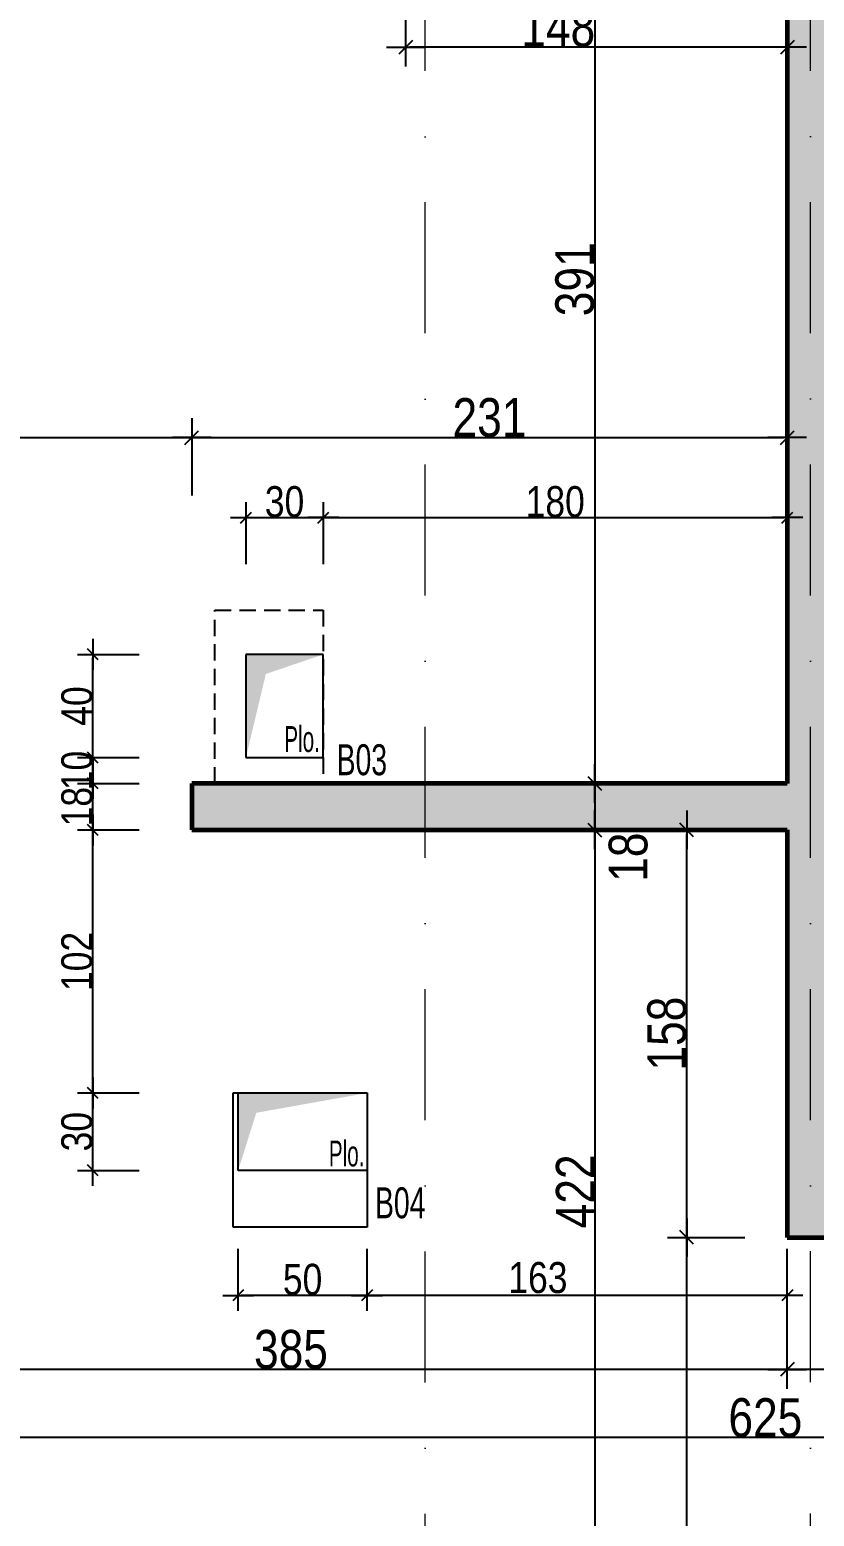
# Model space of a CAD drawing. Header units: millimetres. Extents: x 9051 to 35021, y -32652 to 0.
# Drawn here: x 29445 to 29749, y -31787 to -31211 of the extents above; entities that cross this region are included whole.
import ezdxf

# ---------------------------------------------------------------- set-up
doc = ezdxf.new("R2010")
doc.units = ezdxf.units.MM
for name, pattern in [('CACHE', [9.525, 6.35, -3.175]), ('CACHEX2', [19.05, 12.7, -6.35]), ('TIRETPTX2', [50.8, 25.4, -12.7, 0, -12.7])]:
    doc.linetypes.add(name, pattern=pattern)
for name, color, linetype in [('01_cote_gen', 4, 'Continuous'), ('01_murs_sup', 2, 'CACHEX2'), ('01_poch_murs', 253, 'Continuous'), ('01_resv', 32, 'Continuous'), ('01_texte', 230, 'Continuous'), ('AA_COTES', 2, 'Continuous')]:
    doc.layers.add(name, color=color, linetype=linetype)
doc.layers.add('01_murs_coup', color=5, linetype='Continuous', lineweight=60)
doc.layers.add('01_tram_axes', color=2, linetype='TIRETPTX2', lineweight=9)
doc.styles.add('STYLE2', font='ARIALN.TTF')
doc.dimstyles.new('JB50', dxfattribs={"dimscale": 0.1, "dimtxt": 150, "dimasz": 15, "dimexe": 0.1, "dimexo": 0.1, "dimgap": 0.09, "dimtad": 1, "dimdec": 1, "dimdsep": 46, "dimtxsty": 'STYLE2', "dimblk1": 'BOND_G', "dimblk2": 'BOND_D', "dimsah": 1, "dimcen": 1.5, "dimdle": 0.01, "dimse1": 1, "dimse2": 1, "dimclrd": 4, "dimclre": 2, "dimclrt": 6, "dimazin": 2, "dimtfac": 2.333333, "dimtdec": 1, "dimtix": 1, "dimtmove": 2, "dimatfit": 3, "dimldrblk": 'BOND_G', "dimfxl": 1, "dimtolj": 1, "dimtzin": 0, "dimarcsym": 0})
doc.dimstyles.new('JB50res', dxfattribs={"dimscale": 0.1, "dimtxt": 120, "dimasz": 12, "dimexe": 0.1, "dimexo": 0.1, "dimgap": 0.09, "dimtad": 1, "dimdec": 1, "dimdsep": 46, "dimtxsty": 'STYLE2', "dimblk1": 'BOND_G', "dimblk2": 'BOND_D', "dimsah": 1, "dimcen": 1.5, "dimdle": 0.01, "dimse1": 1, "dimse2": 1, "dimclrd": 4, "dimclre": 2, "dimclrt": 6, "dimazin": 2, "dimtfac": 2.333333, "dimtdec": 1, "dimtix": 1, "dimtmove": 2, "dimatfit": 3, "dimldrblk": 'BOND_G', "dimfxl": 1, "dimtolj": 1, "dimtzin": 0, "dimarcsym": 0})

# ---------------------------------------------------------------- blocks, each defined once
blk = doc.blocks.new('BOND_G')
at = {"layer": 'AA_COTES', "color": 0}
for p, q in [((0, -5), (0, 15)), ((5, 0), (-5, 0)), ((1.77, 1.77), (-1.77, -1.77))]:
    blk.add_line(p, q, dxfattribs=at)
blk = doc.blocks.new('BOND_D')
at = {"layer": 'AA_COTES', "color": 0}
for p, q in [((0, 5), (0, -15)), ((5, 0), (-5, 0)), ((-1.77, -1.77), (1.77, 1.77))]:
    blk.add_line(p, q, dxfattribs=at)
blk = doc.blocks.new('*D4295')
at = {"layer": '01_cote_gen', "color": 4, "lineweight": -2, "ltscale": 2, "transparency": 16777216}
blk.add_line((29722.34, -85.1), (29625.34, -85.1), dxfattribs=at)
at = {"layer": 'Defpoints', "color": 0, "ltscale": 2, "transparency": 16777216}
for p in [(29723.84, 0), (29623.84, -85.1), (29623.84, -31959.23)]:
    blk.add_point(p, dxfattribs=at)
at = {"layer": '01_cote_gen', "color": 4, "lineweight": -2, "ltscale": 2, "transparency": 16777216, "xscale": 1.5, "yscale": 1.5, "zscale": 1.5, "rotation": 180}
blk.add_blockref('BOND_D', (29623.84, -85.1), dxfattribs=at)
at = {"layer": '01_cote_gen', "color": 4, "lineweight": -2, "ltscale": 2, "transparency": 16777216, "xscale": 1.5, "yscale": 1.5, "zscale": 1.5}
blk.add_blockref('BOND_G', (29723.84, -85.1), dxfattribs=at)
at = {"layer": '01_cote_gen', "color": 6, "lineweight": 0, "ltscale": 2, "transparency": 16777216, "insert": (29673.84, -77.43), "char_height": 15, "attachment_point": 5, "style": 'STYLE2'}
blk.add_mtext('\\A1;100', dxfattribs=at)
blk = doc.blocks.new('*D4036')
at = {"layer": '01_cote_gen', "color": 4, "lineweight": -2, "ltscale": 0.1, "transparency": 16777216}
blk.add_line((28992.34, -31369.09), (29506.34, -31369.09), dxfattribs=at)
at = {"layer": 'Defpoints', "color": 0, "ltscale": 0.1, "transparency": 16777216}
for p in [(29507.84, -31369.09), (28990.84, -31407.7), (29507.84, -31503.22)]:
    blk.add_point(p, dxfattribs=at)
at = {"layer": '01_cote_gen', "color": 4, "lineweight": -2, "ltscale": 0.1, "transparency": 16777216, "xscale": 1.5, "yscale": 1.5, "zscale": 1.5, "rotation": 180}
blk.add_blockref('BOND_G', (28990.84, -31369.09), dxfattribs=at)
at = {"layer": '01_cote_gen', "color": 4, "lineweight": -2, "ltscale": 0.1, "transparency": 16777216, "xscale": 1.5, "yscale": 1.5, "zscale": 1.5}
blk.add_blockref('BOND_D', (29507.84, -31369.09), dxfattribs=at)
at = {"layer": '01_cote_gen', "color": 6, "ltscale": 0.1, "transparency": 16777216, "insert": (29249.34, -31361.42), "char_height": 15, "attachment_point": 5, "style": 'STYLE2'}
blk.add_mtext('\\A1;517', dxfattribs=at)
blk = doc.blocks.new('*D4037')
at = {"layer": '01_cote_gen', "color": 4, "lineweight": -2, "ltscale": 0.1, "transparency": 16777216}
blk.add_line((29509.34, -31369.09), (29737.34, -31369.09), dxfattribs=at)
at = {"layer": 'Defpoints', "color": 0, "ltscale": 0.1, "transparency": 16777216}
for p in [(29738.84, -31369.09), (29507.84, -31391.59), (29738.84, -31391.59)]:
    blk.add_point(p, dxfattribs=at)
at = {"layer": '01_cote_gen', "color": 4, "lineweight": -2, "ltscale": 0.1, "transparency": 16777216, "xscale": 1.5, "yscale": 1.5, "zscale": 1.5, "rotation": 180}
blk.add_blockref('BOND_G', (29507.84, -31369.09), dxfattribs=at)
at = {"layer": '01_cote_gen', "color": 4, "lineweight": -2, "ltscale": 0.1, "transparency": 16777216, "xscale": 1.5, "yscale": 1.5, "zscale": 1.5}
blk.add_blockref('BOND_D', (29738.84, -31369.09), dxfattribs=at)
at = {"layer": '01_cote_gen', "color": 6, "ltscale": 0.1, "transparency": 16777216, "insert": (29623.34, -31361.42), "char_height": 15, "attachment_point": 5, "style": 'STYLE2'}
blk.add_mtext('\\A1;231', dxfattribs=at)
blk = doc.blocks.new('*D4042')
at = {"layer": '01_cote_gen', "color": 4, "lineweight": -2, "ltscale": 0.1, "transparency": 16777216}
blk.add_line((29977.34, -31756.86), (29355.34, -31756.86), dxfattribs=at)
at = {"layer": 'Defpoints', "color": 0, "ltscale": 0.1, "transparency": 16777216}
for p in [(29978.84, -31708.42), (29353.84, -31723.13), (29353.84, -31756.86)]:
    blk.add_point(p, dxfattribs=at)
at = {"layer": '01_cote_gen', "color": 4, "lineweight": -2, "ltscale": 0.1, "transparency": 16777216, "xscale": 1.5, "yscale": 1.5, "zscale": 1.5, "rotation": 180}
blk.add_blockref('BOND_D', (29353.84, -31756.86), dxfattribs=at)
at = {"layer": '01_cote_gen', "color": 4, "lineweight": -2, "ltscale": 0.1, "transparency": 16777216, "xscale": 1.5, "yscale": 1.5, "zscale": 1.5}
blk.add_blockref('BOND_G', (29978.84, -31756.86), dxfattribs=at)
at = {"layer": '01_cote_gen', "color": 6, "ltscale": 0.1, "transparency": 16777216, "insert": (29730.37, -31749.19), "char_height": 15, "attachment_point": 5, "style": 'STYLE2'}
blk.add_mtext('\\A1;625', dxfattribs=at)
blk = doc.blocks.new('*D4048')
at = {"layer": '01_cote_gen', "color": 4, "lineweight": -2, "ltscale": 0.1, "transparency": 16777216}
blk.add_line((29977.34, -31730.4), (29740.34, -31730.4), dxfattribs=at)
at = {"layer": 'Defpoints', "color": 0, "ltscale": 0.1, "transparency": 16777216}
for p in [(29738.84, -31679.23), (29978.84, -31697.24), (29738.84, -31730.4)]:
    blk.add_point(p, dxfattribs=at)
at = {"layer": '01_cote_gen', "color": 4, "lineweight": -2, "ltscale": 0.1, "transparency": 16777216, "xscale": 1.5, "yscale": 1.5, "zscale": 1.5, "rotation": 180}
blk.add_blockref('BOND_D', (29738.84, -31730.4), dxfattribs=at)
at = {"layer": '01_cote_gen', "color": 4, "lineweight": -2, "ltscale": 0.1, "transparency": 16777216, "xscale": 1.5, "yscale": 1.5, "zscale": 1.5}
blk.add_blockref('BOND_G', (29978.84, -31730.4), dxfattribs=at)
at = {"layer": '01_cote_gen', "color": 6, "ltscale": 0.1, "transparency": 16777216, "insert": (29858.84, -31722.73), "char_height": 15, "attachment_point": 5, "style": 'STYLE2'}
blk.add_mtext('\\A1;240', dxfattribs=at)
blk = doc.blocks.new('*D4049')
at = {"layer": '01_cote_gen', "color": 4, "lineweight": -2, "ltscale": 0.1, "transparency": 16777216}
blk.add_line((29737.34, -31730.4), (29355.34, -31730.4), dxfattribs=at)
at = {"layer": 'Defpoints', "color": 0, "ltscale": 0.1, "transparency": 16777216}
for p in [(29738.84, -31679.23), (29353.84, -31692.23), (29353.84, -31730.4)]:
    blk.add_point(p, dxfattribs=at)
at = {"layer": '01_cote_gen', "color": 4, "lineweight": -2, "ltscale": 0.1, "transparency": 16777216, "xscale": 1.5, "yscale": 1.5, "zscale": 1.5, "rotation": 180}
blk.add_blockref('BOND_D', (29353.84, -31730.4), dxfattribs=at)
at = {"layer": '01_cote_gen', "color": 4, "lineweight": -2, "ltscale": 0.1, "transparency": 16777216, "xscale": 1.5, "yscale": 1.5, "zscale": 1.5}
blk.add_blockref('BOND_G', (29738.84, -31730.4), dxfattribs=at)
at = {"layer": '01_cote_gen', "color": 6, "ltscale": 0.1, "transparency": 16777216, "insert": (29546.34, -31722.73), "char_height": 15, "attachment_point": 5, "style": 'STYLE2'}
blk.add_mtext('\\A1;385', dxfattribs=at)
blk = doc.blocks.new('*D4062')
at = {"layer": '01_cote_gen', "color": 4, "lineweight": -2, "ltscale": 0.1, "transparency": 16777216}
blk.add_line((29664.16, -31113.73), (29664.16, -31501.72), dxfattribs=at)
at = {"layer": 'Defpoints', "color": 0, "ltscale": 0.1, "transparency": 16777216}
for p in [(29694.44, -31112.23), (29664.16, -31503.22), (29678.35, -31503.22)]:
    blk.add_point(p, dxfattribs=at)
at = {"layer": '01_cote_gen', "color": 4, "lineweight": -2, "ltscale": 0.1, "transparency": 16777216, "xscale": 1.5, "yscale": 1.5, "zscale": 1.5}
for name, p, rotation in [('BOND_G', (29664.16, -31112.23), 90), ('BOND_D', (29664.16, -31503.22), 270)]:
    blk.add_blockref(name, p, dxfattribs=dict(at, rotation=rotation))
at = {"layer": '01_cote_gen', "color": 6, "ltscale": 0.1, "transparency": 16777216, "insert": (29656.49, -31307.73), "char_height": 15, "attachment_point": 5, "rotation": 90, "style": 'STYLE2'}
blk.add_mtext('\\A1;391', dxfattribs=at)
blk = doc.blocks.new('*D4063')
at = {"layer": '01_cote_gen', "color": 4, "lineweight": -2, "ltscale": 0.1, "transparency": 16777216}
blk.add_line((29664.16, -31504.72), (29664.16, -31519.72), dxfattribs=at)
at = {"layer": 'Defpoints', "color": 0, "ltscale": 0.1, "transparency": 16777216}
for p in [(29623.34, -31503.22), (29623.34, -31521.22), (29664.16, -31521.22)]:
    blk.add_point(p, dxfattribs=at)
at = {"layer": '01_cote_gen', "color": 4, "lineweight": -2, "ltscale": 0.1, "transparency": 16777216, "xscale": 1.5, "yscale": 1.5, "zscale": 1.5}
for name, p, rotation in [('BOND_G', (29664.16, -31503.22), 90), ('BOND_D', (29664.16, -31521.22), 270)]:
    blk.add_blockref(name, p, dxfattribs=dict(at, rotation=rotation))
at = {"layer": '01_cote_gen', "color": 6, "ltscale": 0.1, "transparency": 16777216, "insert": (29677.2, -31531.81), "char_height": 15, "attachment_point": 5, "rotation": 90, "style": 'STYLE2'}
blk.add_mtext('\\A1;18', dxfattribs=at)
blk = doc.blocks.new('*D4064')
at = {"layer": '01_cote_gen', "color": 4, "lineweight": -2, "ltscale": 0.1, "transparency": 16777216}
blk.add_line((29664.16, -31522.72), (29664.16, -31941.73), dxfattribs=at)
at = {"layer": 'Defpoints', "color": 0, "ltscale": 0.1, "transparency": 16777216}
for p in [(29641.66, -31521.22), (29664.16, -31943.23), (29666.34, -31943.23)]:
    blk.add_point(p, dxfattribs=at)
at = {"layer": '01_cote_gen', "color": 4, "lineweight": -2, "ltscale": 0.1, "transparency": 16777216, "xscale": 1.5, "yscale": 1.5, "zscale": 1.5}
for name, p, rotation in [('BOND_G', (29664.16, -31521.22), 90), ('BOND_D', (29664.16, -31943.23), 270)]:
    blk.add_blockref(name, p, dxfattribs=dict(at, rotation=rotation))
at = {"layer": '01_cote_gen', "color": 6, "ltscale": 0.1, "transparency": 16777216, "insert": (29656.62, -31661.39), "char_height": 15, "attachment_point": 5, "rotation": 90, "style": 'STYLE2'}
blk.add_mtext('\\A1;422', dxfattribs=at)
blk = doc.blocks.new('*D4065')
at = {"layer": '01_cote_gen', "color": 4, "lineweight": -2, "ltscale": 0.1, "transparency": 16777216}
blk.add_line((29699.86, -31941.73), (29699.86, -31680.73), dxfattribs=at)
at = {"layer": 'Defpoints', "color": 0, "ltscale": 0.1, "transparency": 16777216}
for p in [(29699.86, -31679.23), (29738.84, -31679.23), (29700.53, -31943.23)]:
    blk.add_point(p, dxfattribs=at)
at = {"layer": '01_cote_gen', "color": 4, "lineweight": -2, "ltscale": 0.1, "transparency": 16777216, "xscale": 1.5, "yscale": 1.5, "zscale": 1.5}
for name, p, rotation in [('BOND_D', (29699.86, -31679.23), 90), ('BOND_G', (29699.86, -31943.23), 270)]:
    blk.add_blockref(name, p, dxfattribs=dict(at, rotation=rotation))
at = {"layer": '01_cote_gen', "color": 6, "ltscale": 0.1, "transparency": 16777216, "insert": (29692.19, -31811.23), "char_height": 15, "attachment_point": 5, "rotation": 90, "style": 'STYLE2'}
blk.add_mtext('\\A1;264', dxfattribs=at)
blk = doc.blocks.new('*D4066')
at = {"layer": '01_cote_gen', "color": 4, "lineweight": -2, "ltscale": 0.1, "transparency": 16777216}
blk.add_line((29699.86, -31677.73), (29699.86, -31522.72), dxfattribs=at)
at = {"layer": 'Defpoints', "color": 0, "ltscale": 0.1, "transparency": 16777216}
for p in [(29699.86, -31521.22), (29710.56, -31521.22), (29722.36, -31679.23)]:
    blk.add_point(p, dxfattribs=at)
at = {"layer": '01_cote_gen', "color": 4, "lineweight": -2, "ltscale": 0.1, "transparency": 16777216, "xscale": 1.5, "yscale": 1.5, "zscale": 1.5}
for name, p, rotation in [('BOND_D', (29699.86, -31521.22), 90), ('BOND_G', (29699.86, -31679.23), 270)]:
    blk.add_blockref(name, p, dxfattribs=dict(at, rotation=rotation))
at = {"layer": '01_cote_gen', "color": 6, "ltscale": 0.1, "transparency": 16777216, "insert": (29692.19, -31600.23), "char_height": 15, "attachment_point": 5, "rotation": 90, "style": 'STYLE2'}
blk.add_mtext('\\A1;158', dxfattribs=at)
blk = doc.blocks.new('*D4093')
at = {"layer": '01_cote_gen', "color": 4, "lineweight": -2, "ltscale": 0.1, "transparency": 16777216}
blk.add_line((29469.47, -31520.02), (29469.47, -31504.42), dxfattribs=at)
at = {"layer": 'Defpoints', "color": 0, "ltscale": 0.1, "transparency": 16777216}
for p in [(29469.47, -31503.22), (29487.47, -31503.22), (29487.47, -31521.22)]:
    blk.add_point(p, dxfattribs=at)
at = {"layer": '01_cote_gen', "color": 4, "lineweight": -2, "ltscale": 0.1, "transparency": 16777216, "xscale": 1.2, "yscale": 1.2, "zscale": 1.2}
for name, p, rotation in [('BOND_D', (29469.47, -31503.22), 90), ('BOND_G', (29469.47, -31521.22), 270)]:
    blk.add_blockref(name, p, dxfattribs=dict(at, rotation=rotation))
at = {"layer": '01_cote_gen', "color": 6, "ltscale": 0.1, "transparency": 16777216, "insert": (29463.33, -31512.22), "char_height": 12, "attachment_point": 5, "rotation": 90, "style": 'STYLE2'}
blk.add_mtext('\\A1;18', dxfattribs=at)
blk = doc.blocks.new('*D4094')
at = {"layer": '01_cote_gen', "color": 4, "lineweight": -2, "ltscale": 0.1, "transparency": 16777216}
blk.add_line((29737.34, -31217.75), (29592.34, -31217.75), dxfattribs=at)
at = {"layer": 'Defpoints', "color": 0, "ltscale": 0.1, "transparency": 16777216}
for p in [(29590.84, -31112.23), (29738.84, -31144.54), (29590.84, -31217.75)]:
    blk.add_point(p, dxfattribs=at)
at = {"layer": '01_cote_gen', "color": 4, "lineweight": -2, "ltscale": 0.1, "transparency": 16777216, "xscale": 1.5, "yscale": 1.5, "zscale": 1.5, "rotation": 180}
blk.add_blockref('BOND_D', (29590.84, -31217.75), dxfattribs=at)
at = {"layer": '01_cote_gen', "color": 4, "lineweight": -2, "ltscale": 0.1, "transparency": 16777216, "xscale": 1.5, "yscale": 1.5, "zscale": 1.5}
blk.add_blockref('BOND_G', (29738.84, -31217.75), dxfattribs=at)
at = {"layer": '01_cote_gen', "color": 6, "ltscale": 0.1, "transparency": 16777216, "insert": (29650.01, -31210.08), "char_height": 15, "attachment_point": 5, "style": 'STYLE2'}
blk.add_mtext('\\A1;148', dxfattribs=at)
blk = doc.blocks.new('*D4251')
at = {"layer": '01_resv', "color": 4, "lineweight": -2, "ltscale": 0.1, "transparency": 16777216}
blk.add_line((29469.47, -31492), (29469.47, -31454.4), dxfattribs=at)
at = {"layer": 'Defpoints', "color": 0, "ltscale": 0.1, "transparency": 16777216}
for p in [(29469.47, -31453.2), (29550.12, -31453.2), (29546.3, -31493.2)]:
    blk.add_point(p, dxfattribs=at)
at = {"layer": '01_resv', "color": 4, "lineweight": -2, "ltscale": 0.1, "transparency": 16777216, "xscale": 1.2, "yscale": 1.2, "zscale": 1.2}
for name, p, rotation in [('BOND_D', (29469.47, -31453.2), 90), ('BOND_G', (29469.47, -31493.2), 270)]:
    blk.add_blockref(name, p, dxfattribs=dict(at, rotation=rotation))
at = {"layer": '01_resv', "color": 6, "ltscale": 0.1, "transparency": 16777216, "insert": (29463.33, -31473.2), "char_height": 12, "attachment_point": 5, "rotation": 90, "style": 'STYLE2'}
blk.add_mtext('\\A1;40', dxfattribs=at)
blk = doc.blocks.new('*D4252')
at = {"layer": '01_resv', "color": 4, "lineweight": -2, "ltscale": 0.1, "transparency": 16777216}
for p, q in [((29469.47, -31492), (29469.47, -31490.8)), ((29469.47, -31493.2), (29469.47, -31503.22)), ((29469.47, -31504.42), (29469.47, -31505.62))]:
    blk.add_line(p, q, dxfattribs=at)
at = {"layer": 'Defpoints', "color": 0, "ltscale": 0.1, "transparency": 16777216}
for p in [(29536.75, -31493.2), (29469.47, -31503.22), (29536.75, -31503.22)]:
    blk.add_point(p, dxfattribs=at)
at = {"layer": '01_resv', "color": 4, "lineweight": -2, "ltscale": 0.1, "transparency": 16777216, "xscale": 1.2, "yscale": 1.2, "zscale": 1.2}
for name, p, rotation in [('BOND_G', (29469.47, -31493.2), 270), ('BOND_D', (29469.47, -31503.22), 90)]:
    blk.add_blockref(name, p, dxfattribs=dict(at, rotation=rotation))
at = {"layer": '01_resv', "color": 6, "ltscale": 0.1, "transparency": 16777216, "insert": (29463.33, -31498.21), "char_height": 12, "attachment_point": 5, "rotation": 90, "style": 'STYLE2'}
blk.add_mtext('\\A1;10', dxfattribs=at)
blk = doc.blocks.new('*D4253')
at = {"layer": '01_resv', "color": 4, "lineweight": -2, "ltscale": 0.1, "transparency": 16777216}
blk.add_line((29469.47, -31622.04), (29469.47, -31522.42), dxfattribs=at)
at = {"layer": 'Defpoints', "color": 0, "ltscale": 0.1, "transparency": 16777216}
for p in [(29469.47, -31521.22), (29523.85, -31521.22), (29523.85, -31623.24)]:
    blk.add_point(p, dxfattribs=at)
at = {"layer": '01_resv', "color": 4, "lineweight": -2, "ltscale": 0.1, "transparency": 16777216, "xscale": 1.2, "yscale": 1.2, "zscale": 1.2}
for name, p, rotation in [('BOND_D', (29469.47, -31521.22), 90), ('BOND_G', (29469.47, -31623.24), 270)]:
    blk.add_blockref(name, p, dxfattribs=dict(at, rotation=rotation))
at = {"layer": '01_resv', "color": 6, "ltscale": 0.1, "transparency": 16777216, "insert": (29463.33, -31572.23), "char_height": 12, "attachment_point": 5, "rotation": 90, "style": 'STYLE2'}
blk.add_mtext('\\A1;102', dxfattribs=at)
blk = doc.blocks.new('*D4254')
at = {"layer": '01_resv', "color": 4, "lineweight": -2, "ltscale": 0.1, "transparency": 16777216}
blk.add_line((29469.47, -31652.04), (29469.47, -31624.44), dxfattribs=at)
at = {"layer": 'Defpoints', "color": 0, "ltscale": 0.1, "transparency": 16777216}
for p in [(29469.47, -31623.24), (29550.85, -31623.24), (29550.85, -31653.24)]:
    blk.add_point(p, dxfattribs=at)
at = {"layer": '01_resv', "color": 4, "lineweight": -2, "ltscale": 0.1, "transparency": 16777216, "xscale": 1.2, "yscale": 1.2, "zscale": 1.2}
for name, p, rotation in [('BOND_D', (29469.47, -31623.24), 90), ('BOND_G', (29469.47, -31653.24), 270)]:
    blk.add_blockref(name, p, dxfattribs=dict(at, rotation=rotation))
at = {"layer": '01_resv', "color": 6, "ltscale": 0.1, "transparency": 16777216, "insert": (29463.33, -31638.24), "char_height": 12, "attachment_point": 5, "rotation": 90, "style": 'STYLE2'}
blk.add_mtext('\\A1;30', dxfattribs=at)
blk = doc.blocks.new('*D4255')
at = {"layer": '01_resv', "color": 4, "lineweight": -2, "ltscale": 0.1, "transparency": 16777216}
blk.add_line((29737.64, -31701.71), (29577.05, -31701.71), dxfattribs=at)
at = {"layer": 'Defpoints', "color": 0, "ltscale": 0.1, "transparency": 16777216}
for p in [(29575.85, -31649.24), (29575.85, -31701.71), (29738.84, -31707.9)]:
    blk.add_point(p, dxfattribs=at)
at = {"layer": '01_resv', "color": 4, "lineweight": -2, "ltscale": 0.1, "transparency": 16777216, "xscale": 1.2, "yscale": 1.2, "zscale": 1.2, "rotation": 180}
blk.add_blockref('BOND_D', (29575.85, -31701.71), dxfattribs=at)
at = {"layer": '01_resv', "color": 4, "lineweight": -2, "ltscale": 0.1, "transparency": 16777216, "xscale": 1.2, "yscale": 1.2, "zscale": 1.2}
blk.add_blockref('BOND_G', (29738.84, -31701.71), dxfattribs=at)
at = {"layer": '01_resv', "color": 6, "ltscale": 0.1, "transparency": 16777216, "insert": (29642.13, -31694.88), "char_height": 12, "attachment_point": 5, "style": 'STYLE2'}
blk.add_mtext('\\A1;163', dxfattribs=at)
blk = doc.blocks.new('*D4256')
at = {"layer": '01_resv', "color": 4, "lineweight": -2, "ltscale": 0.1, "transparency": 16777216}
blk.add_line((29574.65, -31701.71), (29527.05, -31701.71), dxfattribs=at)
at = {"layer": 'Defpoints', "color": 0, "ltscale": 0.1, "transparency": 16777216}
for p in [(29575.85, -31649.24), (29525.85, -31653.24), (29525.85, -31701.71)]:
    blk.add_point(p, dxfattribs=at)
at = {"layer": '01_resv', "color": 4, "lineweight": -2, "ltscale": 0.1, "transparency": 16777216, "xscale": 1.2, "yscale": 1.2, "zscale": 1.2, "rotation": 180}
blk.add_blockref('BOND_D', (29525.85, -31701.71), dxfattribs=at)
at = {"layer": '01_resv', "color": 4, "lineweight": -2, "ltscale": 0.1, "transparency": 16777216, "xscale": 1.2, "yscale": 1.2, "zscale": 1.2}
blk.add_blockref('BOND_G', (29575.85, -31701.71), dxfattribs=at)
at = {"layer": '01_resv', "color": 6, "ltscale": 0.1, "transparency": 16777216, "insert": (29550.85, -31695.57), "char_height": 12, "attachment_point": 5, "style": 'STYLE2'}
blk.add_mtext('\\A1;50', dxfattribs=at)
blk = doc.blocks.new('*D3862')
at = {"layer": '01_resv', "color": 4, "lineweight": -2, "ltscale": 0.1, "transparency": 16777216}
blk.add_line((29530.05, -31400.16), (29557.65, -31400.16), dxfattribs=at)
at = {"layer": 'Defpoints', "color": 0, "ltscale": 0.1, "transparency": 16777216}
for p in [(29558.85, -31400.16), (29528.85, -31453.2), (29558.85, -31453.2)]:
    blk.add_point(p, dxfattribs=at)
at = {"layer": '01_resv', "color": 4, "lineweight": -2, "ltscale": 0.1, "transparency": 16777216, "xscale": 1.2, "yscale": 1.2, "zscale": 1.2, "rotation": 180}
blk.add_blockref('BOND_G', (29528.85, -31400.16), dxfattribs=at)
at = {"layer": '01_resv', "color": 4, "lineweight": -2, "ltscale": 0.1, "transparency": 16777216, "xscale": 1.2, "yscale": 1.2, "zscale": 1.2}
blk.add_blockref('BOND_D', (29558.85, -31400.16), dxfattribs=at)
at = {"layer": '01_resv', "color": 6, "ltscale": 0.1, "transparency": 16777216, "insert": (29543.85, -31394.03), "char_height": 12, "attachment_point": 5, "style": 'STYLE2'}
blk.add_mtext('\\A1;30', dxfattribs=at)
blk = doc.blocks.new('*D4257')
at = {"layer": '01_resv', "color": 4, "lineweight": -2, "ltscale": 0.1, "transparency": 16777216}
blk.add_line((29560.05, -31400.16), (29737.64, -31400.16), dxfattribs=at)
at = {"layer": 'Defpoints', "color": 0, "ltscale": 0.1, "transparency": 16777216}
for p in [(29738.84, -31400.16), (29558.85, -31418.16), (29738.84, -31418.16)]:
    blk.add_point(p, dxfattribs=at)
at = {"layer": '01_resv', "color": 4, "lineweight": -2, "ltscale": 0.1, "transparency": 16777216, "xscale": 1.2, "yscale": 1.2, "zscale": 1.2, "rotation": 180}
blk.add_blockref('BOND_G', (29558.85, -31400.16), dxfattribs=at)
at = {"layer": '01_resv', "color": 4, "lineweight": -2, "ltscale": 0.1, "transparency": 16777216, "xscale": 1.2, "yscale": 1.2, "zscale": 1.2}
blk.add_blockref('BOND_D', (29738.84, -31400.16), dxfattribs=at)
at = {"layer": '01_resv', "color": 6, "ltscale": 0.1, "transparency": 16777216, "insert": (29648.84, -31394.03), "char_height": 12, "attachment_point": 5, "style": 'STYLE2'}
blk.add_mtext('\\A1;180', dxfattribs=at)

msp = doc.modelspace()

# ---------------------------------------------------------------- hatches: boundary and pattern name
at = {"layer": '01_murs_sup', "ltscale": 0.1}
h = msp.add_hatch(dxfattribs=at)
h.set_pattern_fill('DASH', color=256, scale=2.5, angle=135)
h.set_pattern_definition([(135, (1661.767, 4701.774), (-11.2253202, 9e-16), [7.9375, -7.9375])])
h.paths.add_polyline_path([(28990.84, -30095.23), (29590.84, -30095.23), (29590.84, -30501.22), (29608.84, -30501.22), (29608.84, -30013.24), (29590.84, -30013.24), (29590.84, -30077.23), (28990.84, -30077.23), (28990.84, -29822.23), (28974.84, -29822.23), (28974.84, -30222.23), (28990.84, -30222.23)])
h.paths.add_polyline_path([(28990.84, -30322.23), (28974.84, -30322.23), (28974.84, -30527.23), (28990.84, -30527.23)])
h.paths.add_polyline_path([(28990.87, -30907.23), (29590.87, -30907.23), (29590.84, -31112.23), (29631.84, -31112.23), (29631.84, -31094.23), (29608.84, -31094.23), (29608.84, -30603.22), (29590.84, -30603.22), (29590.87, -30889.23), (28990.87, -30889.23), (28990.84, -30827.23), (28974.84, -30827.23), (28974.84, -31118.23), (28990.84, -31118.23)])
h.paths.add_polyline_path([(28990.84, -31218.23), (28974.84, -31218.23), (28974.84, -31423.23), (28990.84, -31423.23)])
h.paths.add_polyline_path([(29015.84, -31663.23), (28990.84, -31663.23), (28990.84, -31523.23), (28974.84, -31523.23), (28974.84, -31679.23), (29015.84, -31679.23)])
h.paths.add_polyline_path([(29353.84, -31663.23), (29315.84, -31663.23), (29315.84, -31679.23), (29337.84, -31679.23), (29337.84, -31943.23), (29276.84, -31943.23), (29276.84, -31959.23), (30056.84, -31959.23), (30056.84, -31943.23), (29994.84, -31943.23), (29994.84, -31679.23), (30012.84, -31679.23), (30012.84, -31663.23), (29756.84, -31663.23), (29756.84, -30894.21), (29738.84, -30894.21), (29738.84, -31094.23), (29733.84, -31094.23), (29733.84, -31112.23), (29738.84, -31112.23), (29738.84, -31503.22), (29507.84, -31503.22), (29507.84, -31521.22), (29738.84, -31521.22), (29738.84, -31679.23), (29978.84, -31679.23), (29978.84, -31943.23), (29353.84, -31943.23)])
at = {"layer": '01_poch_murs', "ltscale": 0.1}
h = msp.add_hatch(color=256, dxfattribs=at)
h.dxf.hatch_style = 1
h.paths.add_polyline_path([(29608.84, -29552.29), (29590.84, -29552.29), (29590.84, -29250.23), (29487.84, -29250.23), (29487.84, -29266.23), (29590.84, -29266.23), (29590.84, -29911.24), (29608.84, -29911.24), (29608.84, -29877.24), (29984.84, -29877.24), (29984.84, -29859.21), (29608.84, -29859.23), (29608.84, -29266.23), (29687.84, -29266.23), (29687.84, -29250.23), (29608.84, -29250.23)])
h.paths.add_polyline_path([(29387.84, -29250.23), (29287.84, -29250.23), (29287.84, -29266.23), (29387.84, -29266.23)])
h.paths.add_polyline_path([(29087.84, -29250.23), (28974.84, -29250.23), (28974.84, -29722.23), (28990.84, -29722.23), (28990.84, -29266.23), (29087.84, -29266.23)])
h.paths.add_polyline_path([(30358.84, -29552.29), (30342.84, -29552.29), (30342.84, -29250.23), (30187.84, -29250.23), (30187.84, -29266.23), (30342.84, -29266.23), (30342.84, -29859.23), (30086.84, -29859.23), (30086.84, -29877.23), (30358.84, -29877.21)])
h.paths.add_polyline_path([(30087.84, -29250.23), (29887.84, -29250.23), (29887.84, -29266.23), (30087.84, -29266.23)])
h.paths.add_polyline_path([(30017.84, -30022.21), (29919.84, -30022.21), (29919.84, -30040.21), (29982.84, -30040.21), (29982.84, -30203.21), (29757.84, -30203.21), (29757.84, -30040.21), (29817.84, -30040.21), (29817.84, -30022.21), (29737.84, -30022.21), (29737.84, -30443.21), (29963.8, -30443.21), (29963.8, -30608.21), (29738.84, -30608.21), (29738.84, -30792.21), (29756.84, -30792.21), (29756.84, -30628.21), (29983.8, -30628.21), (29983.8, -30400.22), (30342.84, -30400.21), (30342.84, -30673.23), (30358.84, -30673.23), (30358.84, -30022.21), (30119.84, -30022.21), (30119.84, -30040.21), (30342.84, -30040.21), (30342.84, -30380.21), (30002.84, -30380.21), (30002.84, -30040.21), (30017.84, -30040.21)])
h.paths.add_polyline_path([(29982.84, -30223.21), (29982.84, -30313.21), (29757.84, -30313.21), (29757.84, -30223.21)], flags=16)
h.paths.add_polyline_path([(29982.84, -30333.21), (29982.84, -30380.21), (29963.8, -30380.21), (29963.8, -30423.21), (29757.84, -30423.21), (29757.84, -30333.21)], flags=16)
h.paths.add_polyline_path([(29608.84, -30013.24), (29590.84, -30013.24), (29590.84, -30077.23), (28990.84, -30077.23), (28990.84, -29822.23), (28974.84, -29822.23), (28974.84, -30222.23), (28990.84, -30222.23), (28990.84, -30095.23), (29590.84, -30095.23), (29590.84, -30501.22), (29608.84, -30501.22)])
h.paths.add_polyline_path([(29608.84, -30603.22), (29590.84, -30603.22), (29590.87, -30889.23), (28990.87, -30889.23), (28990.84, -30827.23), (28974.84, -30827.23), (28974.84, -31118.23), (28990.84, -31118.23), (28990.87, -30907.23), (29590.87, -30907.23), (29590.84, -31112.23), (29631.84, -31112.23), (29631.84, -31094.23), (29608.84, -31094.23)])
h.paths.add_polyline_path([(29756.84, -30894.21), (29738.84, -30894.21), (29738.84, -31094.23), (29733.84, -31094.23), (29733.84, -31112.23), (29738.84, -31112.23), (29738.84, -31503.22), (29507.84, -31503.22), (29507.84, -31521.22), (29738.84, -31521.22), (29738.84, -31679.23), (29978.84, -31679.23), (29978.84, -31943.23), (29723.84, -31943.23), (29723.84, -31943.23), (30056.84, -31943.23), (30056.84, -31943.23), (29994.84, -31943.23), (29994.84, -31679.23), (30012.84, -31679.23), (30012.84, -31663.23), (29756.84, -31663.23)])
h.paths.add_polyline_path([(30358.84, -30773.23), (30342.84, -30773.23), (30342.84, -31017.23), (30358.84, -31017.23)])
h.paths.add_polyline_path([(30621.84, -30618.23), (30376.84, -30618.23), (30376.84, -30025.23), (30612.84, -30025.23), (30612.84, -30007.23), (30360.84, -30007.23), (30360.84, -30634.23), (30621.84, -30634.23)])
h.paths.add_polyline_path([(30820.84, -30618.23), (30721.84, -30618.23), (30721.84, -30634.23), (30820.84, -30634.23)])
h.paths.add_polyline_path([(31156.84, -30618.23), (30920.84, -30618.23), (30920.84, -30634.23), (31156.84, -30634.23)])
h.paths.add_polyline_path([(31399.84, -30541.86), (31383.84, -30541.86), (31383.84, -30618.23), (31256.84, -30618.23), (31256.84, -30634.23), (31399.84, -30634.23)])
h.paths.add_polyline_path([(31399.84, -30517.23), (31383.84, -30517.23), (31383.84, -30541.86), (31399.84, -30541.86)])
h.paths.add_polyline_path([(31399.84, -30221.23), (31383.84, -30221.23), (31383.84, -30317.23), (31399.84, -30317.23)])
h.paths.add_polyline_path([(31400.33, -29763.27), (31384.33, -29763.27), (31383.84, -29933.23), (30957.84, -29933.23), (30957.84, -29868.23), (30937.84, -29868.23), (30937.84, -29933.23), (30771.84, -29933.23), (30771.84, -29859.23), (30714.84, -29859.23), (30714.84, -29877.23), (30753.84, -29877.23), (30753.84, -30007.23), (30714.84, -30007.23), (30714.84, -30025.23), (30771.84, -30025.23), (30771.84, -29951.23), (30937.84, -29951.23), (30937.84, -30016.23), (30957.84, -30016.23), (30957.84, -29951.23), (31383.84, -29951.23), (31383.84, -30121.23), (31399.84, -30121.23)])
h.paths.add_polyline_path([(31399.84, -29517.23), (31383.84, -29517.23), (31384.33, -29663.27), (31400.33, -29663.27)])
h.paths.add_polyline_path([(31399.84, -29250.23), (31262.84, -29250.23), (31262.84, -29266.23), (31383.84, -29266.23), (31383.84, -29317.23), (31399.84, -29317.23)])
h.paths.add_polyline_path([(30586.84, -29250.23), (30360.84, -29250.23), (30360.84, -29877.23), (30612.84, -29877.23), (30612.84, -29859.23), (30376.84, -29859.23), (30376.84, -29266.23), (30586.84, -29266.23)])
h.paths.add_polyline_path([(30844.84, -29250.23), (30686.84, -29250.23), (30686.84, -29266.23), (30844.84, -29266.23)])
h.paths.add_polyline_path([(31162.84, -29250.23), (30944.84, -29250.23), (30944.84, -29266.23), (31162.84, -29266.23)])

# ---------------------------------------------------------------- linework, layer by layer
at = {"layer": '01_murs_coup'}
for p, q in [((29738.84, -31112.23), (29738.84, -31503.22)), ((29507.84, -31503.22), (29507.84, -31521.22)), ((29738.84, -31503.22), (29507.84, -31503.22)), ((29507.84, -31521.22), (29738.84, -31521.22)), ((29738.84, -31521.22), (29738.84, -31679.23)), ((29738.84, -31679.23), (29978.84, -31679.23))]:
    msp.add_line(p, q, dxfattribs=at)
at = {"layer": '01_murs_sup', "ltscale": 2}
for p, q in [((29738.84, -31112.23), (29738.84, -31503.22)), ((29507.84, -31503.22), (29507.84, -31521.22)), ((29738.84, -31503.22), (29507.84, -31503.22)), ((29507.84, -31521.22), (29738.84, -31521.22)), ((29738.84, -31521.22), (29738.84, -31679.23)), ((29738.84, -31679.23), (29978.84, -31679.23))]:
    msp.add_line(p, q, dxfattribs=at)
at = {"layer": '01_resv', "linetype": 'CACHE'}
for p, q in [((29516.85, -31436.02), (29558.85, -31436.02)), ((29516.85, -31503.22), (29516.85, -31436.02)), ((29558.85, -31436.02), (29558.85, -31503.22))]:
    msp.add_line(p, q, dxfattribs=at)
at = {"layer": '01_resv'}
for p, q in [((29558.85, -31453.2), (29528.85, -31453.2)), ((29528.85, -31453.2), (29528.85, -31493.2)), ((29558.85, -31493.2), (29558.85, -31453.2)), ((29528.85, -31493.2), (29558.85, -31493.2)), ((29558.85, -31503.22), (29516.85, -31503.22)), ((29523.85, -31623.24), (29575.85, -31623.24)), ((29523.85, -31675.24), (29523.85, -31623.24)), ((29525.85, -31623.24), (29575.85, -31623.24)), ((29525.85, -31653.24), (29525.85, -31623.24)), ((29575.85, -31623.24), (29575.85, -31675.24)), ((29575.85, -31623.24), (29575.85, -31653.24)), ((29575.85, -31653.24), (29525.85, -31653.24)), ((29575.85, -31675.24), (29523.85, -31675.24))]:
    msp.add_line(p, q, dxfattribs=at)
at = {"layer": '01_resv', "ltscale": 0.1}
for points in [[(29528.85, -31493.2), (29528.85, -31453.2), (29536.59, -31460.78)], [(29528.85, -31453.2), (29558.85, -31453.2), (29536.59, -31460.78)], [(29525.85, -31653.24), (29525.85, -31623.24), (29532.89, -31630.92)], [(29525.85, -31623.24), (29575.85, -31623.24), (29532.89, -31630.92)]]:
    msp.add_solid(points, dxfattribs=at)
at = {"layer": '01_tram_axes', "color": 253, "ltscale": 2}
for p, q in [((29598.34, -32142.26), (29598.53, -28568.65)), ((29747.84, -32142.23), (29747.84, -28568.65))]:
    msp.add_line(p, q, dxfattribs=at)

# ---------------------------------------------------------------- texts
at = {"layer": '01_texte', "style": 'STYLE2'}
for s, height, width, p in [('Plo.', 10, 0.7, (29543.74, -31491)), ('B03', 12, 0.8, (29564.05, -31500.03)), ('Plo.', 10, 0.7, (29561.03, -31651.7)), ('B04', 12, 0.8, (29578.93, -31671.83))]:
    msp.add_text(s, height=height, dxfattribs=dict(at, width=width)).set_placement(p)

# ---------------------------------------------------------------- dimensions: what is measured, and where the dimension line sits
at = {"layer": '01_cote_gen', "lineweight": 0, "ltscale": 2}
dim = msp.add_linear_dim(base=(29623.84, -85.1), p1=(29723.84, 0), p2=(29623.84, -31959.23), dimstyle='JB50', dxfattribs=at)
dim.commit()
dim.dimension.update_dxf_attribs({"geometry": '*D4295', "text_midpoint": (29673.84, -77.43)})
at = {"layer": '01_cote_gen', "ltscale": 0.1}
for base, p1, p2, dimstyle, picture, middle in [((29664.16, -31503.22), (29694.44, -31112.23), (29678.35, -31503.22), 'JB50', '*D4062', (29656.49, -31307.73)), ((29469.47, -31503.22), (29487.47, -31521.22), (29487.47, -31503.22), 'JB50res', '*D4093', (29463.33, -31512.22)), ((29699.86, -31521.22), (29722.36, -31679.23), (29710.56, -31521.22), 'JB50', '*D4066', (29692.19, -31600.23)), ((29699.86, -31679.23), (29700.53, -31943.23), (29738.84, -31679.23), 'JB50', '*D4065', (29692.19, -31811.23))]:
    dim = msp.add_linear_dim(base=base, p1=p1, p2=p2, angle=90, dimstyle=dimstyle, dxfattribs=at)
    dim.commit()
    dim.dimension.update_dxf_attribs({"geometry": picture, "text_midpoint": middle})
for base, p1, p2, picture, middle in [((29590.84, -31217.75), (29738.84, -31144.54), (29590.84, -31112.23), '*D4094', (29650.01, -31210.08)), ((29353.84, -31756.86), (29978.84, -31708.42), (29353.84, -31723.13), '*D4042', (29730.37, -31749.19))]:
    dim = msp.add_linear_dim(base=base, p1=p1, p2=p2, dimstyle='JB50', dxfattribs=at)
    dim.commit()
    dim.dimension.update_dxf_attribs({"geometry": picture, "text_midpoint": middle, "dimtype": 160})
for base, p1, p2, picture, middle in [((29507.84, -31369.09), (28990.84, -31407.7), (29507.84, -31503.22), '*D4036', (29249.34, -31361.42)), ((29738.84, -31369.09), (29507.84, -31391.59), (29738.84, -31391.59), '*D4037', (29623.34, -31361.42)), ((29353.84, -31730.4), (29738.84, -31679.23), (29353.84, -31692.23), '*D4049', (29546.34, -31722.73)), ((29738.84, -31730.4), (29978.84, -31697.24), (29738.84, -31679.23), '*D4048', (29858.84, -31722.73))]:
    dim = msp.add_linear_dim(base=base, p1=p1, p2=p2, dimstyle='JB50', dxfattribs=at)
    dim.commit()
    dim.dimension.update_dxf_attribs({"geometry": picture, "text_midpoint": middle})
for base, p1, p2, picture, middle in [((29664.16, -31521.22), (29623.34, -31503.22), (29623.34, -31521.22), '*D4063', (29677.2, -31531.81)), ((29664.16, -31943.23), (29641.66, -31521.22), (29666.34, -31943.23), '*D4064', (29656.62, -31661.39))]:
    dim = msp.add_linear_dim(base=base, p1=p1, p2=p2, angle=90, dimstyle='JB50', dxfattribs=at)
    dim.commit()
    dim.dimension.update_dxf_attribs({"geometry": picture, "text_midpoint": middle, "dimtype": 160})
at = {"layer": '01_resv', "ltscale": 0.1}
for base, p1, p2, picture, middle in [((29558.85, -31400.16), (29528.85, -31453.2), (29558.85, -31453.2), '*D3862', (29543.85, -31394.03)), ((29738.84, -31400.16), (29558.85, -31418.16), (29738.84, -31418.16), '*D4257', (29648.84, -31394.03)), ((29525.85, -31701.71), (29575.85, -31649.24), (29525.85, -31653.24), '*D4256', (29550.85, -31695.57))]:
    dim = msp.add_linear_dim(base=base, p1=p1, p2=p2, dimstyle='JB50res', dxfattribs=at)
    dim.commit()
    dim.dimension.update_dxf_attribs({"geometry": picture, "text_midpoint": middle})
for base, p1, p2, picture, middle in [((29469.47, -31453.2), (29546.3, -31493.2), (29550.12, -31453.2), '*D4251', (29463.33, -31473.2)), ((29469.47, -31503.22), (29536.75, -31493.2), (29536.75, -31503.22), '*D4252', (29463.33, -31498.21)), ((29469.47, -31521.22), (29523.85, -31623.24), (29523.85, -31521.22), '*D4253', (29463.33, -31572.23)), ((29469.47, -31623.24), (29550.85, -31653.24), (29550.85, -31623.24), '*D4254', (29463.33, -31638.24))]:
    dim = msp.add_linear_dim(base=base, p1=p1, p2=p2, angle=90, dimstyle='JB50res', dxfattribs=at)
    dim.commit()
    dim.dimension.update_dxf_attribs({"geometry": picture, "text_midpoint": middle})
dim = msp.add_linear_dim(base=(29575.85, -31701.71), p1=(29738.84, -31707.9), p2=(29575.85, -31649.24), dimstyle='JB50res', dxfattribs=at)
dim.commit()
dim.dimension.update_dxf_attribs({"geometry": '*D4255', "text_midpoint": (29642.13, -31694.88), "dimtype": 160})

doc.saveas('drawing.dxf')
